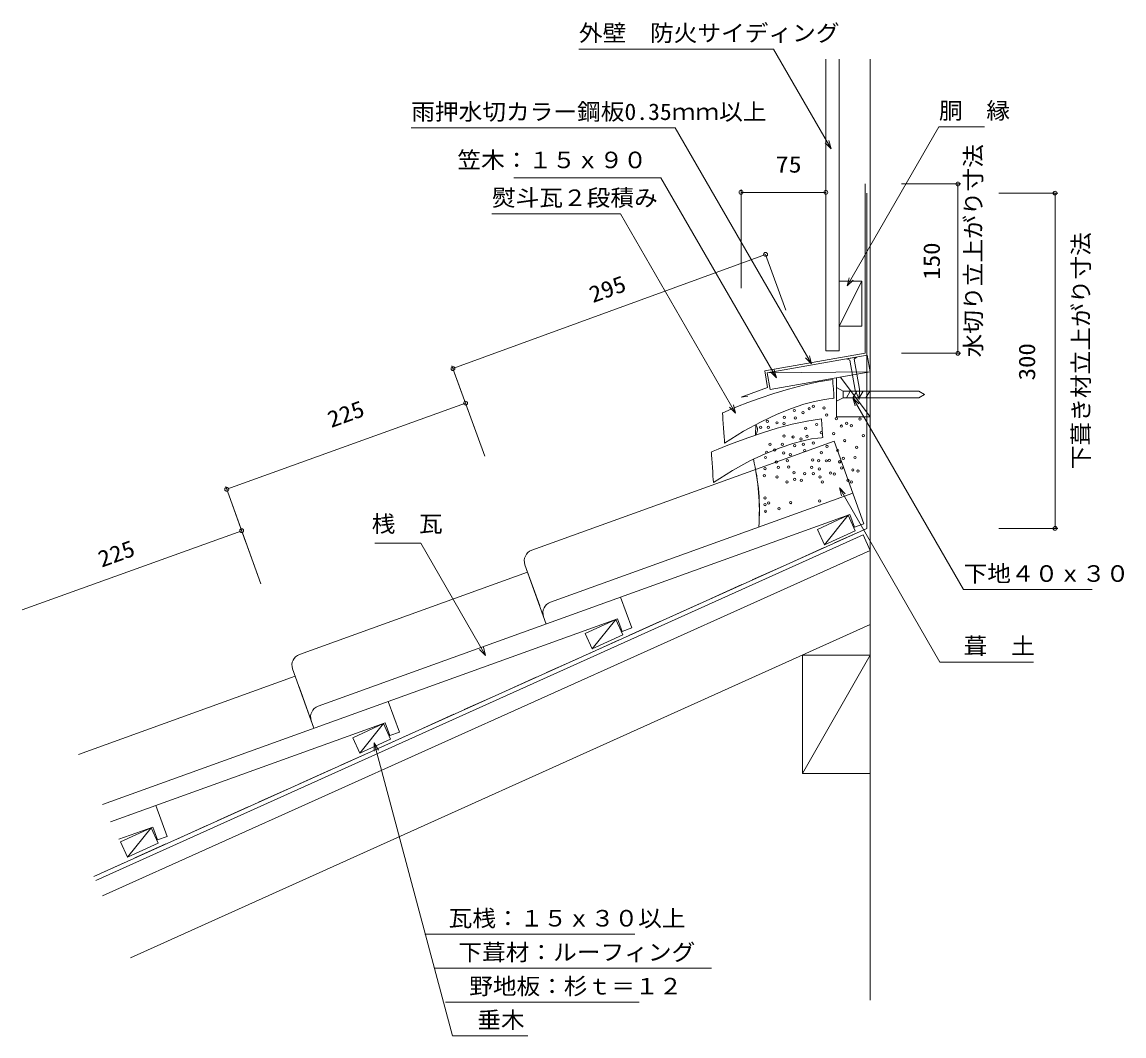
# Model space of a CAD drawing. Units: millimetres, scale not verified. Extents: x -474 to 502, y -446 to 452.
import ezdxf
from ezdxf.enums import TextEntityAlignment as Align

# ---------------------------------------------------------------- set-up
doc = ezdxf.new("R2010")
doc.units = ezdxf.units.MM
doc.header["$LTSCALE"] = 10
doc.linetypes.add('DASHED1', pattern=[1.8, 1.2, -0.6])
doc.linetypes.add('DASHED3', pattern=[4, 3, -1])
for name, color, linetype, lineweight in [('0-0_LAYER001', 2, 'Continuous', 18), ('0-1_LAYER003', 7, 'Continuous', 18), ('0-2_LAYER004', 2, 'Continuous', 18), ('0-3_LAYER005', 2, 'Continuous', 18), ('0-4_LAYER006', 2, 'Continuous', 18), ('0-5_LAYER007', 2, 'Continuous', 18)]:
    doc.layers.add(name, color=color, linetype=linetype, lineweight=lineweight)
doc.styles.add('ＭＳ ゴシック', font='')
doc.styles.get('ＭＳ ゴシック').set_extended_font_data('MS Gothic')

msp = doc.modelspace()

# ---------------------------------------------------------------- linework, layer by layer
at = {"layer": '0-0_LAYER001'}
for p, q in [((163, 303.98), (163, 216.66)), ((238.14, 303.98), (238.14, 286.48)), ((238.14, 301.48), (163, 301.48)), ((-92.34, 145.33), (184.77, 246.52)), ((184.77, 246.52), (202.77, 197.2)), ((183.98, 143.23), (273.14, 158.95)), ((186.3, 141.61), (274.93, 157.24)), ((-93.19, 147.68), (-75.19, 98.36)), ((256.71, 154.02), (265.48, 155.57)), ((259.55, 152.91), (256.71, 154.02)), ((259.55, 152.91), (264.24, 126.31)), ((263.2, 153.55), (265.48, 155.57)), ((263.2, 153.55), (267.89, 126.96)), ((183.98, 143.23), (186.58, 128.46)), ((186.3, 141.61), (188.9, 126.84)), ((188.9, 126.84), (277.53, 142.46)), ((247.53, 102.46), (247.53, 137.17)), ((277.53, 102.46), (251.04, 137.79)), ((163, 119.87), (186.58, 128.46)), ((247.53, 116.46), (247.53, 128.46)), ((253.53, 125.46), (247.53, 128.46)), ((163, 119.87), (168.92, 120.9)), ((247.53, 116.46), (253.53, 119.46)), ((253.53, 119.46), (253.53, 125.46)), ((277.53, 125.46), (253.53, 125.46)), ((277.53, 119.46), (253.53, 119.46)), ((256.42, 119.46), (259.88, 125.46)), ((262.14, 119.46), (265.61, 125.46)), ((264.24, 126.31), (267.68, 118.07)), ((267.68, 118.07), (267.89, 126.96)), ((267.87, 119.46), (271.33, 125.46)), ((273.59, 119.46), (277.05, 125.46)), ((277.53, 118.21), (277.53, 126.71)), ((-81.14, 114.68), (-292.81, 38.38)), ((-81.99, 117.03), (-64.19, 67.64)), ((247.53, 102.46), (277.53, 102.46)), ((176.08, 95.66), (175.74, 86.28)), ((-293.66, 40.73), (-275.86, -8.66)), ((257.99, 15.34), (230.71, 2.87)), ((257.99, 15.34), (236.94, -10.77)), ((264.23, 1.7), (257.99, 15.34)), ((-279.59, 1.7), (-474.26, -68.46)), ((-280.44, 4.05), (-262.64, -45.34)), ((230.71, 2.87), (236.94, -10.77)), ((236.94, -10.77), (264.23, 1.7)), ((52.09, -76.95), (24.8, -89.42)), ((52.09, -76.95), (31.04, -103.06)), ((58.32, -90.59), (52.09, -76.95)), ((24.8, -89.42), (31.04, -103.06)), ((31.04, -103.06), (58.32, -90.59)), ((-153.82, -169.24), (-181.1, -181.71)), ((-153.82, -169.24), (-174.87, -195.35)), ((-147.58, -182.88), (-153.82, -169.24)), ((-181.1, -181.71), (-174.87, -195.35)), ((-174.87, -195.35), (-147.58, -182.88)), ((-359.72, -261.53), (-387.01, -274)), ((-359.72, -261.53), (-380.77, -287.64)), ((-353.49, -275.17), (-359.72, -261.53)), ((-387.01, -274), (-380.77, -287.64)), ((-380.77, -287.64), (-353.49, -275.17)), ((-117.12, -355.87), (68.93, -355.87)), ((-108.49, -385.96), (136.78, -385.96)), ((-98.94, -416.06), (72.73, -416.06))]:
    msp.add_line(p, q, dxfattribs=at)
at = {"layer": '0-0_LAYER001', "color": 3}
for p, q in [((244.26, 135.6), (231.4, 133.65)), ((234.31, 100.77), (221.45, 98.82))]:
    msp.add_line(p, q, dxfattribs=at)
at = {"layer": '0-0_LAYER001', "linetype": 'DASHED1'}
for p, q in [((320.53, 125.46), (277.53, 125.46)), ((320.53, 119.46), (277.53, 119.46)), ((325.53, 122.46), (320.53, 125.46)), ((320.53, 119.46), (325.53, 122.46))]:
    msp.add_line(p, q, dxfattribs=at)
at = {"layer": '0-0_LAYER001', "color": 4}
for p, q in [((245.61, 81.01), (272, 7.79)), ((245.61, 81.01), (262.17, 35.08)), ((-5.95, -61.57), (262.17, 35.08)), ((-211.85, -153.85), (259.47, 16.03)), ((259.47, 16.03), (263.53, 4.74)), ((263.53, 4.74), (272, 7.79)), ((-28.52, -28.43), (-9.59, -80.95)), ((-28.52, -28.43), (-15.35, -64.96)), ((-228.41, -107.92), (-26.15, -35.01)), ((56.26, -57.21), (66.1, -84.49)), ((-403.06, -240.84), (53.56, -76.26)), ((53.56, -76.26), (57.63, -87.55)), ((57.63, -87.55), (66.1, -84.49)), ((-234.43, -120.72), (-215.49, -173.24)), ((-424.07, -196.51), (-232.05, -127.3)), ((-228.66, -136.71), (-215.49, -173.24)), ((-149.64, -149.5), (-139.81, -176.78)), ((-345.71, -269.07), (-354.18, -272.12))]:
    msp.add_line(p, q, dxfattribs=at)
at = {"layer": '0-0_LAYER001'}
for points in [[(274.93, 157.24), (277.53, 142.46), (186.3, 141.61)], [(264.09, 112.22), (262.14, 119.46), (267.45, 114.16)], [(262.14, 119.46), (360.26, -50.47), (474.26, -50.47)], [(252.1, 32.52), (250.16, 39.76), (255.46, 34.46)], [(250.16, 39.76), (339.36, -114.73), (422.12, -114.73)], [(-63.45, -108.85), (-120.92, -9.3), (-161.42, -9.3)], [(-65.39, -101.61), (-63.45, -108.85), (-68.75, -103.55)], [(-162.2, -193.65), (-162.2, -186.15), (-158.45, -192.65)], [(-162.2, -186.15), (-92.6, -445.92), (-26.04, -445.92)]]:
    msp.add_lwpolyline(points, dxfattribs=at)
at = {"layer": '0-0_LAYER001', "color": 3}
for points in [[(244.26, 135.6), (244.3, 135.13), (244.38, 133.87), (244.52, 132.02), (244.67, 129.76), (244.85, 127.3), (245.18, 122.59), (245.31, 120.73), (245.4, 119.47), (245.43, 119.01), (244.29, 118.94), (240.93, 118.61), (235.47, 117.78), (228.04, 116.23), (218.75, 113.73), (207.71, 110.06), (195.05, 104.99), (180.89, 98.3), (165.34, 89.76), (148.51, 79.15), (148.46, 79.9), (148.32, 81.95), (148.1, 84.98), (147.84, 88.65), (147.56, 92.65), (147.28, 96.65), (147.02, 100.32), (146.81, 103.34), (146.66, 105.4), (146.61, 106.15), (148.23, 106.85), (152.81, 108.78), (159.91, 111.65), (169.12, 115.21), (179.98, 119.17), (192.09, 123.27), (205, 127.24), (218.28, 130.79), (231.52, 133.67)], [(234.31, 100.77), (234.34, 100.31), (234.43, 99.05), (234.56, 97.19), (234.72, 94.93), (234.89, 92.48), (235.06, 90.02), (235.22, 87.77), (235.36, 85.91), (235.44, 84.65), (235.48, 84.18), (234.33, 84.12), (230.97, 83.79), (225.52, 82.96), (218.08, 81.41), (208.79, 78.91), (197.76, 75.23), (185.1, 70.17), (170.93, 63.47), (155.38, 54.93), (138.56, 44.32), (138.5, 45.08), (138.36, 47.13), (138.15, 50.15), (137.89, 53.83), (137.61, 57.82), (137.32, 61.82), (137.06, 65.49), (136.85, 68.52), (136.71, 70.57), (136.65, 71.33), (138.27, 72.03), (142.85, 73.95), (149.96, 76.83), (159.16, 80.38), (170.03, 84.35), (182.13, 88.45), (195.04, 92.41), (208.33, 95.97), (221.56, 98.85)]]:
    msp.add_lwpolyline(points, dxfattribs=at)
at = {"layer": '0-0_LAYER001', "color": 4}
for points in [[(-22.51, -15.63), (245.61, 81.01), (262.17, 35.08)], [(-395.74, -256.28), (-152.34, -168.55), (-148.28, -179.84), (-139.81, -176.78)], [(-395.74, -256.28), (-355.55, -241.79), (-345.71, -269.07)], [(-388.42, -271.71), (-358.25, -260.84), (-354.18, -272.12)]]:
    msp.add_lwpolyline(points, dxfattribs=at)
at = {"layer": '0-0_LAYER001'}
for centre in [(163, 301.48), (238.14, 301.48), (184.77, 246.52), (-92.34, 145.33), (-81.14, 114.68), (-292.81, 38.38), (-279.59, 1.7)]:
    msp.add_circle(centre, 1.7, dxfattribs=at)
at = {"layer": '0-0_LAYER001', "color": 4}
for centre in [(-19.11, -25.04), (-2.56, -70.97), (-225.02, -117.32), (-208.46, -163.26)]:
    msp.add_arc(centre, 10, 109.8216, 199.8216, dxfattribs=at)
at = {"layer": '0-1_LAYER003'}
for p, q in [((19.33, 428.42), (191.83, 428.42)), ((-129.29, 358.68), (104.71, 358.68)), ((256.97, 218.52), (338.44, 359.63)), ((338.44, 359.63), (378.94, 359.63)), ((242.86, 340.02), (237.56, 345.33)), ((-38.47, 314.31), (92.03, 314.31)), ((194.32, 137.13), (92.03, 314.31)), ((163, 303.98), (163, 216.66)), ((273.14, 158.95), (273.14, 308.88)), ((305.2, 308.88), (356.9, 308.88)), ((163, 301.48), (164.7, 301.48)), ((164.7, 301.48), (238.14, 301.48)), ((274.47, 300.73), (274.47, 3.74)), ((391.37, 300.73), (443.07, 300.73)), ((441.37, 300.73), (441.37, 3.74)), ((-57.74, 282.46), (56.26, 282.46)), ((-92.34, 145.33), (184.77, 246.52)), ((202.77, 197.2), (184.77, 246.52)), ((250.14, 182.78), (270.14, 222.78)), ((305.2, 158.88), (356.9, 158.88)), ((225.53, 149.42), (220.23, 154.72)), ((277.53, 142.46), (186.3, 141.61)), ((194.32, 137.13), (189.02, 142.43)), ((194.32, 137.13), (192.38, 144.37)), ((277.53, 102.46), (251.04, 137.79)), ((247.53, 128.46), (253.53, 125.46)), ((163, 119.87), (168.92, 120.9)), ((253.53, 119.46), (247.53, 116.46)), ((253.53, 125.46), (320.53, 125.46)), ((262.14, 119.46), (264.09, 112.22)), ((262.14, 119.46), (267.45, 114.16)), ((262.14, 119.46), (360.26, -50.47)), ((-292.81, 38.38), (-81.14, 114.68)), ((158.24, 105.84), (152.94, 111.14)), ((-262.64, -45.34), (-293.39, 39.98)), ((250.16, 39.76), (255.46, 34.46)), ((257.99, 15.34), (236.94, -10.77)), ((-474.26, -68.46), (-279.59, 1.7)), ((274.47, 3.74), (-410.64, -304.56)), ((443.07, 3.74), (391.37, 3.74)), ((-120.92, -9.3), (-161.42, -9.3)), ((360.26, -50.47), (474.26, -50.47)), ((31.04, -103.06), (52.09, -76.95)), ((-378.22, -376.6), (277.53, -81.52)), ((-63.45, -108.85), (-68.75, -103.55)), ((277.53, -108.52), (217.53, -213.52)), ((422.12, -114.73), (339.36, -114.73)), ((-174.87, -195.35), (-153.82, -169.24)), ((-162.2, -186.15), (-162.2, -192.77)), ((-162.2, -186.15), (-159.17, -191.4)), ((-162.2, -186.15), (-92.6, -445.92)), ((217.53, -213.52), (277.53, -213.52)), ((-380.77, -287.64), (-359.72, -261.53)), ((-116.73, -355.87), (68.93, -355.87)), ((-108.49, -385.96), (136.78, -385.96)), ((-98.94, -416.06), (72.73, -416.06)), ((-92.6, -445.92), (-26.04, -445.92))]:
    msp.add_line(p, q, dxfattribs=at)
at = {"layer": '0-1_LAYER003', "color": 3}
msp.add_line((277.53, 419.49), (277.53, -414.2), dxfattribs=at)
at = {"layer": '0-1_LAYER003', "color": 2}
for p, q in [((-408.99, -308.21), (271.38, -2.04)), ((-402.84, -321.89), (277.53, -15.72)), ((-378.22, -376.6), (277.53, -81.52))]:
    msp.add_line(p, q, dxfattribs=at)
at = {"layer": '0-1_LAYER003'}
for points in [[(191.83, 428.42), (242.86, 340.02), (240.92, 347.27)], [(238.14, 419.49), (238.14, 160.99), (250.14, 160.99), (250.14, 419.49)], [(104.71, 358.68), (225.53, 149.42), (223.59, 156.66)], [(353.5, 158.88), (355.2, 158.88), (355.2, 308.88)], [(56.26, 282.46), (158.24, 105.84), (156.3, 113.08)], [(258.91, 225.76), (256.97, 218.52), (262.27, 223.82)], [(250.14, 182.78), (270.14, 182.78), (270.14, 222.78), (250.14, 222.78)], [(163, 119.87), (186.58, 128.46), (183.98, 143.23), (273.14, 158.95)], [(-64.19, 67.64), (-92.34, 145.33), (-92.92, 146.93)], [(265.48, 155.57), (263.2, 153.55), (267.89, 126.96), (267.68, 118.07), (264.24, 126.31), (259.55, 152.91), (256.71, 154.02)], [(277.53, 102.46), (247.53, 102.46), (247.53, 137.17)], [(253.53, 125.46), (253.53, 119.46), (320.53, 119.46)], [(320.53, 125.46), (325.53, 122.46), (320.53, 119.46)], [(339.36, -114.73), (250.16, 39.76), (252.1, 32.52)], [(-408.99, -308.21), (271.38, -2.04), (277.53, -15.72), (-402.84, -321.89)], [(-120.92, -9.3), (-63.45, -108.85), (-65.39, -101.61)], [(277.53, -108.52), (217.53, -108.52), (217.53, -213.52)]]:
    msp.add_lwpolyline(points, dxfattribs=at)
for points in [[(274.93, 157.24), (277.53, 142.46), (188.9, 126.84), (186.3, 141.61)], [(257.99, 15.34), (264.23, 1.7), (236.94, -10.77), (230.71, 2.87)], [(31.04, -103.06), (24.8, -89.42), (52.09, -76.95), (58.32, -90.59)], [(-174.87, -195.35), (-181.1, -181.71), (-153.82, -169.24), (-147.58, -182.88)], [(-380.77, -287.64), (-387.01, -274), (-359.72, -261.53), (-353.49, -275.17)]]:
    msp.add_lwpolyline(points, close=True, dxfattribs=at)
for centre, radius, start, end in [((170.35, 91.17), 7.27, 317.74817, 38.08672), ((-13, 20.15), 192.3, 355.55392, 13.57195)]:
    msp.add_arc(centre, radius, start, end, dxfattribs=at)
at = {"layer": '0-2_LAYER004'}
for p, q in [((357.7, 308.88), (305.2, 308.88)), ((355.2, 158.88), (355.2, 308.88)), ((443.87, 300.73), (391.37, 300.73)), ((441.37, 300.73), (441.37, 3.74)), ((357.7, 158.88), (305.2, 158.88)), ((443.87, 3.74), (391.37, 3.74)), ((277.53, -15.72), (271.38, -2.04))]:
    msp.add_line(p, q, dxfattribs=at)
at = {"layer": '0-2_LAYER004', "linetype": 'DASHED3'}
msp.add_line((-410.64, -304.56), (274.47, 3.74), dxfattribs=at)
at = {"layer": '0-2_LAYER004'}
for points in [[(242.86, 340.02), (191.83, 428.42), (19.33, 428.42)], [(225.53, 149.42), (104.71, 358.68), (-129.29, 358.68)], [(256.97, 218.52), (338.44, 359.63), (378.94, 359.63)], [(240.92, 347.27), (242.86, 340.02), (237.56, 345.33)], [(194.32, 137.13), (92.03, 314.31), (-38.47, 314.31)], [(158.24, 105.84), (56.26, 282.46), (-57.74, 282.46)], [(262.27, 223.82), (256.97, 218.52), (258.91, 225.76)], [(223.59, 156.66), (225.53, 149.42), (220.23, 154.72)], [(192.38, 144.37), (194.32, 137.13), (189.02, 142.43)], [(156.3, 113.08), (158.24, 105.84), (152.94, 111.14)]]:
    msp.add_lwpolyline(points, dxfattribs=at)
for centre in [(355.2, 308.88), (441.37, 300.73), (355.2, 158.88), (441.37, 3.74)]:
    msp.add_circle(centre, 1.7, dxfattribs=at)
at = {"layer": '0-3_LAYER005'}
for p, q in [((217.53, -108.52), (277.53, -108.52)), ((217.53, -108.52), (217.53, -213.52)), ((277.53, -108.52), (217.53, -213.52)), ((217.53, -213.52), (277.53, -213.52))]:
    msp.add_line(p, q, dxfattribs=at)
for centre in [(210.38, 108.19), (223.4, 109.81), (227.06, 112), (236.57, 110.54), (186.31, 98.51), (194.87, 97.27), (201.45, 102.02), (211.11, 101.61), (218.06, 106.36), (238.83, 104.21), (247.6, 100.92), (256.74, 96.9), (268.45, 100.56), (180.46, 93.39), (187.26, 93.17), (201.08, 96.54), (220.18, 92.51), (234.07, 88.49), (245.04, 87.76), (251.99, 94.34), (260.77, 94.71), (188.73, 78.25), (199.7, 78.25), (201.17, 85.56), (209.21, 84.83), (210.67, 77.15), (216.16, 83), (218.35, 78.25), (221.61, 85.21), (227.13, 79.35), (254.92, 81.61), (271.37, 85.93), (185.81, 71.3), (192.76, 73.13), (200.8, 70.57), (206.65, 69.11), (219.45, 72.77), (234.22, 70.81), (239.19, 76.42), (248.7, 72.77), (265.52, 75.69), (184.71, 66.55), (194.22, 62.53), (196.05, 57.77), (204.09, 63.63), (205.19, 58.14), (225.66, 57.77), (226.4, 64.36), (231.88, 63.63), (238.72, 63.61), (241.39, 63.99), (250.53, 62.89), (250.53, 62.53), (253.82, 65.82), (264.06, 66.55), (183.61, 50.46), (184.35, 56.68), (194.95, 49.36), (209.94, 53.02), (219.45, 52.29), (227.13, 52.29), (232.42, 56.41), (232.98, 49.36), (242.32, 52.81), (245.78, 51.92), (252.22, 57.31), (262.12, 55.51), (266.62, 54.48), (203.73, 44.98), (210.67, 47.17), (216.52, 46.44), (235.17, 44.98), (257.84, 46.44), (260.77, 44.98), (184.35, 30.71), (184.35, 24.86), (184.71, 19), (187.64, 26.32), (196.78, 21.2), (207.02, 26.68), (232.61, 28.15)]:
    msp.add_circle(centre, 1.02, dxfattribs=at)
at = {"layer": '0-3_LAYER005', "color": 3}
msp.add_circle((230.05, 95.8), 1.02, dxfattribs=at)
at = {"layer": '0-4_LAYER006'}
for p, q in [((238.14, 160.99), (238.14, 419.49)), ((250.14, 160.99), (250.14, 419.49)), ((273.14, 158.95), (273.14, 308.88)), ((270.14, 222.78), (250.14, 182.78)), ((250.14, 160.99), (238.14, 160.99))]:
    msp.add_line(p, q, dxfattribs=at)
at = {"layer": '0-4_LAYER006', "linetype": 'DASHED3'}
msp.add_line((274.47, 3.74), (274.47, 300.73), dxfattribs=at)
at = {"layer": '0-4_LAYER006'}
msp.add_lwpolyline([(250.14, 182.78), (250.14, 222.78), (270.14, 222.78), (270.14, 182.78)], close=True, dxfattribs=at)
at = {"layer": '0-5_LAYER007'}
msp.add_arc((-16.74, 19.85), 196, 355.72559, 13.40027, dxfattribs=at)

# ---------------------------------------------------------------- texts
at = {"layer": '0-0_LAYER001', "color": 7, "style": 'ＭＳ ゴシック'}
for s, width, p in [('75', 1.15, (193.77, 314.56)), ('桟\u3000瓦', 1.05, (-164.35, -3.94)), ('下地４０ｘ３０', 1.05, (360.26, -47.97)), ('\u3000葺\u3000土', 1.05, (339.36, -112.23)), ('\u3000瓦桟：１５ｘ３０以上', 1.05, (-117.12, -353.37)), ('\u3000下葺材：ルーフィング', 1.05, (-108.49, -383.46)), ('\u3000野地板：杉ｔ＝１２', 1.05, (-98.94, -413.56)), ('\u3000垂木', 1.05, (-91.77, -443.42))]:
    msp.add_text(s, height=14.66, dxfattribs=dict(at, width=width)).set_placement(p, align=Align.BOTTOM_LEFT)
at = {"layer": '0-0_LAYER001', "color": 7, "style": 'ＭＳ ゴシック', "width": 1.1}
for s, rotation, p in [('295', 20.061, (33.18, 199.17)), ('225', 19.822, (-198.79, 88.54)), ('225', 19.822, (-402.21, -35.18))]:
    msp.add_text(s, height=14.66, rotation=rotation, dxfattribs=at).set_placement(p, align=Align.BOTTOM_LEFT)
at = {"layer": '0-1_LAYER003', "style": 'ＭＳ ゴシック', "width": 1.05}
msp.add_text('下葺き材立上がり寸法', height=14.66, rotation=90, dxfattribs=at).set_placement((476.09, 56.2), align=Align.BOTTOM_LEFT)
at = {"layer": '0-2_LAYER004', "color": 7, "style": 'ＭＳ ゴシック', "width": 1.05}
for s, p in [('外壁\u3000防火サイディング', (19.33, 430.92)), ('雨押水切カラー鋼板0.35ｍｍ以上', (-129.29, 361.18)), ('胴\u3000縁', (338.44, 362.13)), ('笠木：１５ｘ９０', (-88.37, 318.45)), ('熨斗瓦２段積み', (-57.74, 284.96))]:
    msp.add_text(s, height=14.66, dxfattribs=at).set_placement(p, align=Align.BOTTOM_LEFT)
at = {"layer": '0-2_LAYER004', "color": 7, "style": 'ＭＳ ゴシック'}
for s, width, p in [('水切り立上がり寸法', 1.05, (380.57, 155.19)), ('150', 1.1, (343.66, 224.15)), ('300', 1.1, (428.12, 134.93))]:
    msp.add_text(s, height=14.66, rotation=90, dxfattribs=dict(at, width=width)).set_placement(p, align=Align.BOTTOM_LEFT)

doc.saveas('drawing.dxf')
